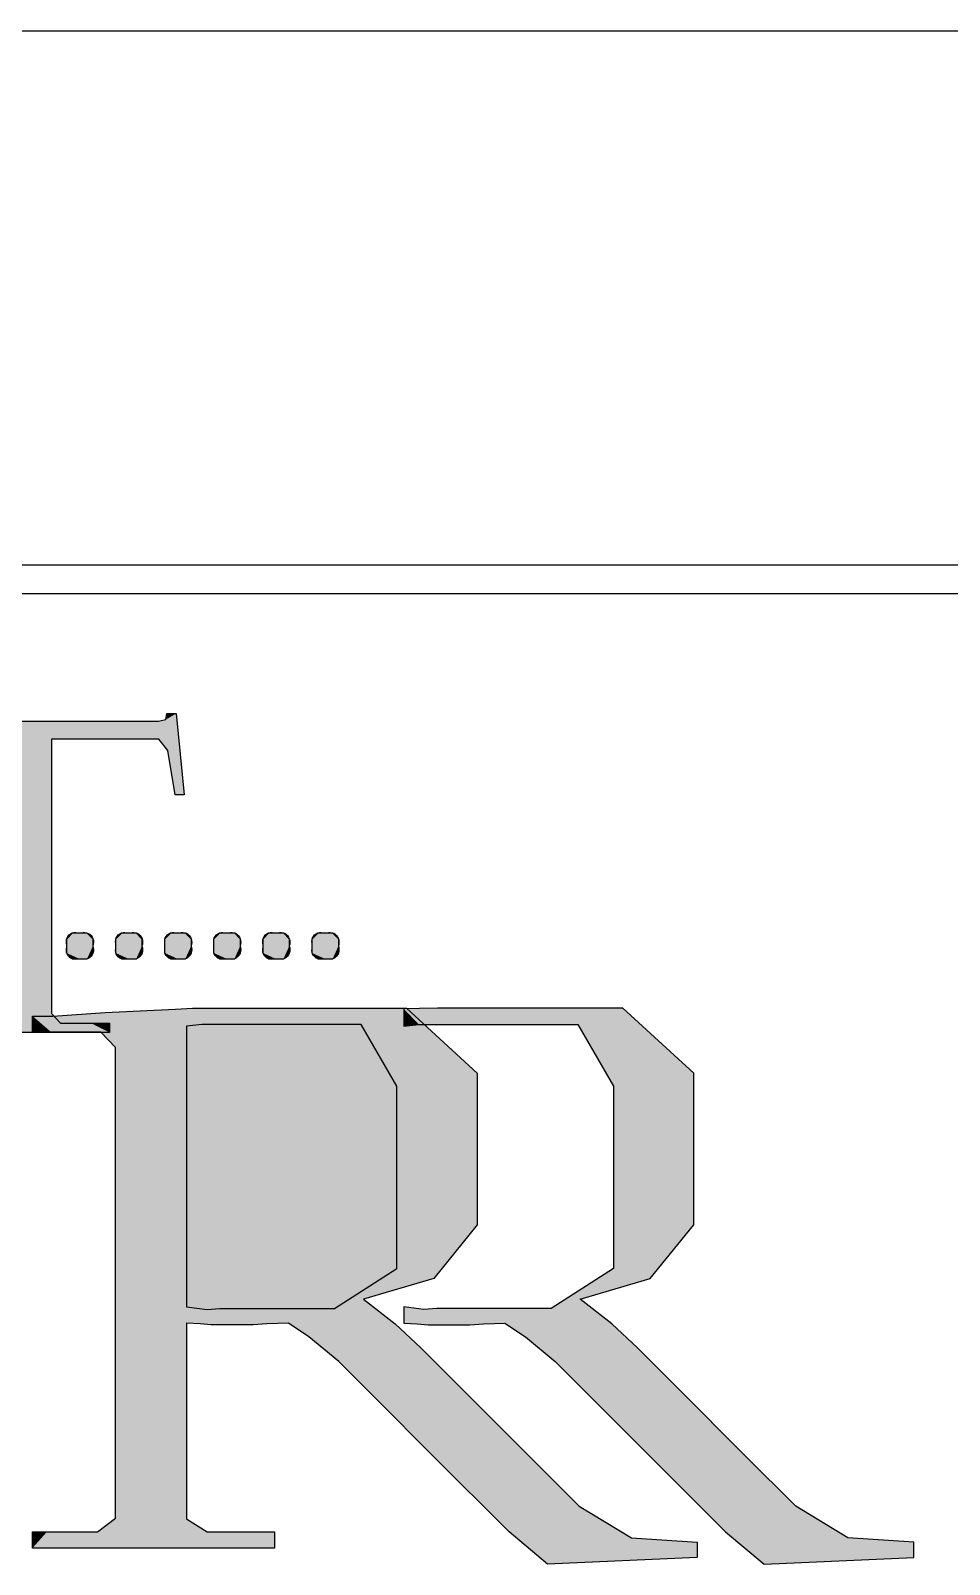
# Model space of a CAD drawing. Extents: x 3196 to 9141, y -1880 to 2325.
# Drawn here: x 8853.48 to 8877.71, y -1395.35 to -1354.88 of the extents above; entities that cross this region are included whole.
import ezdxf

# ---------------------------------------------------------------- set-up
doc = ezdxf.new("R2010")
doc.units = 0
doc.header["$MEASUREMENT"] = 0
doc.layers.add('10', color=10, linetype='CONTINUOUS')

msp = doc.modelspace()

# ---------------------------------------------------------------- linework, layer by layer
at = {"layer": '10', "linetype": 'Continuous'}
for p, q in [((8752.149168, -1354.884685), (8969.593868, -1354.884685)), ((8752.149168, -1354.884685), (8969.593868, -1354.884685)), ((8757.591718, -1368.973185), (8963.966318, -1368.973185)), ((8757.591718, -1368.973185), (8963.966318, -1368.973185)), ((8963.966318, -1369.738335), (8757.591718, -1369.738335)), ((8963.966318, -1369.738335), (8757.591718, -1369.738335))]:
    msp.add_line(p, q, dxfattribs=at)
for points in [[(8850.305418, -1373.099335), (8856.661818, -1373.099335), (8856.845318, -1373.099335), (8857.044768, -1373.060735), (8857.072218, -1372.900585), (8857.322418, -1372.900585), (8857.532618, -1375.041135), (8857.295368, -1375.041135), (8857.097018, -1373.879285), (8856.861268, -1373.575335), (8856.333368, -1373.575335), (8854.031518, -1373.575335), (8854.031518, -1380.101485), (8854.031518, -1380.816235), (8854.269168, -1381.066835), (8855.075868, -1381.066835), (8855.564468, -1381.066835), (8855.564468, -1381.316735), (8851.403118, -1381.316735)], [(8855.124818, -1379.030835), (8855.135118, -1379.077135), (8855.139418, -1379.124735), (8855.136668, -1379.172435), (8855.125368, -1379.219085), (8855.103618, -1379.263285), (8855.075118, -1379.303385), (8855.039668, -1379.337635), (8854.999568, -1379.363835), (8854.956118, -1379.379285), (8854.910518, -1379.383785), (8854.863368, -1379.381685), (8854.815318, -1379.377785), (8854.766968, -1379.376585), (8854.718768, -1379.379835), (8854.671218, -1379.383685), (8854.624618, -1379.383435), (8854.579518, -1379.374235), (8854.536718, -1379.353035), (8854.498068, -1379.322135), (8854.465568, -1379.284335), (8854.441668, -1379.241885), (8854.429318, -1379.196885), (8854.426718, -1379.150485), (8854.429718, -1379.103235), (8854.433418, -1379.055385), (8854.433268, -1379.007385), (8854.429768, -1378.959535), (8854.426668, -1378.912235), (8854.428918, -1378.865835), (8854.441418, -1378.820835), (8854.465068, -1378.778435), (8854.497518, -1378.740585), (8854.536218, -1378.709685), (8854.579018, -1378.688385), (8854.624018, -1378.679985), (8854.670718, -1378.678735), (8854.718268, -1378.682585), (8854.766418, -1378.685885), (8854.814768, -1378.684035), (8854.862768, -1378.680785), (8854.909968, -1378.678685), (8854.955618, -1378.683035), (8854.999118, -1378.698935), (8855.039368, -1378.724385), (8855.074968, -1378.758485), (8855.104268, -1378.798535), (8855.125368, -1378.842635), (8855.135768, -1378.889185), (8855.139468, -1378.936935), (8855.135118, -1378.984585), (8855.124818, -1379.030835)], [(8854.778168, -1379.376385), (8854.586118, -1379.376385), (8854.434168, -1379.220685), (8854.434168, -1379.030835), (8854.434168, -1378.841035), (8854.586118, -1378.686085), (8854.778168, -1378.686085), (8854.967968, -1378.686085), (8855.124818, -1378.841035), (8855.124818, -1379.030835), (8855.124818, -1379.220685), (8854.967968, -1379.376385), (8854.778168, -1379.376385)], [(8856.418968, -1379.030835), (8856.429268, -1379.077085), (8856.433518, -1379.124585), (8856.430768, -1379.172235), (8856.419618, -1379.218885), (8856.398118, -1379.263285), (8856.369918, -1379.303585), (8856.334768, -1379.338035), (8856.294968, -1379.364335), (8856.251768, -1379.379685), (8856.206168, -1379.384035), (8856.159018, -1379.381885), (8856.110968, -1379.377835), (8856.062618, -1379.376535), (8856.014518, -1379.379735), (8855.967018, -1379.383485), (8855.920518, -1379.383085), (8855.875418, -1379.373685), (8855.832618, -1379.352435), (8855.793818, -1379.321585), (8855.761218, -1379.283935), (8855.737318, -1379.241635), (8855.724918, -1379.196785), (8855.722318, -1379.150435), (8855.725368, -1379.103185), (8855.729118, -1379.055385), (8855.728968, -1379.007385), (8855.725418, -1378.959535), (8855.722318, -1378.912285), (8855.724518, -1378.865935), (8855.737068, -1378.821085), (8855.760718, -1378.778835), (8855.793318, -1378.741135), (8855.832068, -1378.710285), (8855.874918, -1378.688885), (8855.919918, -1378.680185), (8855.966518, -1378.678935), (8856.014018, -1378.682685), (8856.062068, -1378.685885), (8856.110418, -1378.683935), (8856.158468, -1378.680635), (8856.205618, -1378.678385), (8856.251218, -1378.682635), (8856.294568, -1378.698335), (8856.334468, -1378.723935), (8856.369718, -1378.758285), (8856.398768, -1378.798535), (8856.419618, -1378.842835), (8856.429918, -1378.889385), (8856.433568, -1378.937085), (8856.429268, -1378.984635), (8856.418968, -1379.030835)], [(8856.073468, -1379.376385), (8855.883668, -1379.376385), (8855.729818, -1379.220685), (8855.729818, -1379.030835), (8855.729818, -1378.841035), (8855.883668, -1378.686085), (8856.073468, -1378.686085), (8856.265118, -1378.686085), (8856.418968, -1378.841035), (8856.418968, -1379.030835), (8856.418968, -1379.220685), (8856.265118, -1379.376385), (8856.073468, -1379.376385)], [(8857.715768, -1379.030835), (8857.726068, -1379.077135), (8857.730368, -1379.124785), (8857.727568, -1379.172485), (8857.716318, -1379.219135), (8857.694618, -1379.263485), (8857.666168, -1379.303685), (8857.630768, -1379.337985), (8857.590668, -1379.364185), (8857.547268, -1379.379485), (8857.501618, -1379.383885), (8857.454368, -1379.381735), (8857.406318, -1379.377735), (8857.357918, -1379.376585), (8857.309768, -1379.379835), (8857.262168, -1379.383635), (8857.215568, -1379.383285), (8857.170418, -1379.373985), (8857.127518, -1379.352735), (8857.088668, -1379.321935), (8857.056018, -1379.284235), (8857.031968, -1379.241935), (8857.019518, -1379.197035), (8857.016918, -1379.150635), (8857.019918, -1379.103285), (8857.023668, -1379.055435), (8857.023518, -1379.007335), (8857.019968, -1378.959435), (8857.016868, -1378.912085), (8857.019118, -1378.865735), (8857.031718, -1378.820785), (8857.055518, -1378.778485), (8857.088118, -1378.740785), (8857.127018, -1378.709935), (8857.169918, -1378.688635), (8857.214968, -1378.680085), (8857.261718, -1378.678785), (8857.309268, -1378.682585), (8857.357368, -1378.685885), (8857.405768, -1378.684085), (8857.453818, -1378.680785), (8857.501068, -1378.678585), (8857.546768, -1378.682835), (8857.590268, -1378.698535), (8857.630418, -1378.724035), (8857.665968, -1378.758235), (8857.695268, -1378.798335), (8857.716318, -1378.842535), (8857.726718, -1378.889135), (8857.730418, -1378.936935), (8857.726118, -1378.984535), (8857.715768, -1379.030835)], [(8857.369868, -1379.376385), (8857.177868, -1379.376385), (8857.024368, -1379.220685), (8857.024368, -1379.030835), (8857.024368, -1378.841035), (8857.177868, -1378.686085), (8857.369868, -1378.686085), (8857.560068, -1378.686085), (8857.715768, -1378.841035), (8857.715768, -1379.030835), (8857.715768, -1379.220685), (8857.560068, -1379.376385), (8857.369868, -1379.376385)], [(8859.008468, -1379.030835), (8859.018718, -1379.077135), (8859.022968, -1379.124735), (8859.020218, -1379.172435), (8859.008968, -1379.219185), (8858.987518, -1379.263735), (8858.959318, -1379.304185), (8858.924168, -1379.338735), (8858.884318, -1379.364985), (8858.841068, -1379.380035), (8858.795368, -1379.384235), (8858.748118, -1379.381885), (8858.699918, -1379.377835), (8858.651468, -1379.376585), (8858.603268, -1379.379785), (8858.555718, -1379.383535), (8858.509168, -1379.383135), (8858.463968, -1379.373735), (8858.420968, -1379.352535), (8858.382018, -1379.321785), (8858.349218, -1379.284185), (8858.325118, -1379.241935), (8858.312618, -1379.197085), (8858.309968, -1379.150685), (8858.312968, -1379.103335), (8858.316718, -1379.055435), (8858.316568, -1379.007335), (8858.313018, -1378.959385), (8858.309918, -1378.912035), (8858.312218, -1378.865635), (8858.324868, -1378.820735), (8858.348718, -1378.778535), (8858.381468, -1378.740935), (8858.420418, -1378.710135), (8858.463468, -1378.688835), (8858.508568, -1378.680185), (8858.555218, -1378.678935), (8858.602768, -1378.682635), (8858.650918, -1378.685885), (8858.699368, -1378.683985), (8858.747518, -1378.680585), (8858.794818, -1378.678235), (8858.840568, -1378.682235), (8858.883918, -1378.697635), (8858.923868, -1378.723285), (8858.959118, -1378.757685), (8858.988118, -1378.798085), (8859.009018, -1378.842485), (8859.019368, -1378.889135), (8859.023018, -1378.936985), (8859.018768, -1378.984585), (8859.008468, -1379.030835)], [(8858.663318, -1379.376385), (8858.472018, -1379.376385), (8858.317468, -1379.220685), (8858.317468, -1379.030835), (8858.317468, -1378.841035), (8858.472018, -1378.686085), (8858.663318, -1378.686085), (8858.856118, -1378.686085), (8859.008468, -1378.841035), (8859.008468, -1379.030835), (8859.008468, -1379.220685), (8858.856118, -1379.376385), (8858.663318, -1379.376385)], [(8860.304168, -1379.030835), (8860.314418, -1379.077135), (8860.318718, -1379.124685), (8860.315968, -1379.172385), (8860.304718, -1379.219035), (8860.283118, -1379.263385), (8860.254768, -1379.303685), (8860.219418, -1379.338035), (8860.179468, -1379.364235), (8860.136118, -1379.379585), (8860.090468, -1379.383935), (8860.043268, -1379.381735), (8859.995218, -1379.377735), (8859.946818, -1379.376585), (8859.898718, -1379.379835), (8859.851168, -1379.383585), (8859.804618, -1379.383185), (8859.759468, -1379.373835), (8859.716568, -1379.352585), (8859.677718, -1379.321785), (8859.645068, -1379.284085), (8859.621068, -1379.241835), (8859.608618, -1379.196935), (8859.606018, -1379.150585), (8859.609018, -1379.103285), (8859.612768, -1379.055435), (8859.612618, -1379.007335), (8859.609068, -1378.959485), (8859.605968, -1378.912135), (8859.608218, -1378.865785), (8859.620818, -1378.820885), (8859.644568, -1378.778635), (8859.677218, -1378.740935), (8859.716068, -1378.710135), (8859.758968, -1378.688785), (8859.804018, -1378.680135), (8859.850668, -1378.678835), (8859.898168, -1378.682585), (8859.946318, -1378.685885), (8859.994668, -1378.684085), (8860.042718, -1378.680785), (8860.089918, -1378.678535), (8860.135618, -1378.682735), (8860.179068, -1378.698435), (8860.219118, -1378.723985), (8860.254568, -1378.758235), (8860.283718, -1378.798435), (8860.304718, -1378.842635), (8860.315118, -1378.889235), (8860.318768, -1378.936985), (8860.314468, -1378.984585), (8860.304168, -1379.030835)], [(8859.959018, -1379.376385), (8859.767318, -1379.376385), (8859.613468, -1379.220685), (8859.613468, -1379.030835), (8859.613468, -1378.841035), (8859.767318, -1378.686085), (8859.959018, -1378.686085), (8860.149168, -1378.686085), (8860.304168, -1378.841035), (8860.304168, -1379.030835), (8860.304168, -1379.220685), (8860.149168, -1379.376385), (8859.959018, -1379.376385)], [(8861.600168, -1379.030835), (8861.610468, -1379.077135), (8861.614718, -1379.124735), (8861.611968, -1379.172435), (8861.600718, -1379.219135), (8861.579118, -1379.263585), (8861.550868, -1379.303885), (8861.515618, -1379.338335), (8861.475668, -1379.364535), (8861.432368, -1379.379785), (8861.386718, -1379.384135), (8861.339468, -1379.381935), (8861.291368, -1379.377885), (8861.242968, -1379.376535), (8861.194768, -1379.379685), (8861.147218, -1379.383435), (8861.100618, -1379.383135), (8861.055418, -1379.373785), (8861.012468, -1379.352635), (8860.973568, -1379.321835), (8860.940868, -1379.284185), (8860.916768, -1379.241885), (8860.904318, -1379.197035), (8860.901668, -1379.150635), (8860.904668, -1379.103335), (8860.908468, -1379.055435), (8860.908318, -1379.007335), (8860.904718, -1378.959435), (8860.901668, -1378.912085), (8860.903918, -1378.865685), (8860.916518, -1378.820785), (8860.940368, -1378.778535), (8860.973068, -1378.740885), (8861.011968, -1378.710085), (8861.054918, -1378.688785), (8861.100018, -1378.680185), (8861.146718, -1378.678985), (8861.194268, -1378.682735), (8861.242418, -1378.685935), (8861.290818, -1378.683835), (8861.338918, -1378.680585), (8861.386168, -1378.678335), (8861.431868, -1378.682485), (8861.475268, -1378.698085), (8861.515268, -1378.723685), (8861.550668, -1378.757985), (8861.579768, -1378.798235), (8861.600718, -1378.842535), (8861.611118, -1378.889135), (8861.614768, -1378.936935), (8861.610468, -1378.984585), (8861.600168, -1379.030835)], [(8861.253168, -1379.376385), (8861.063368, -1379.376385), (8860.909168, -1379.220685), (8860.909168, -1379.030835), (8860.909168, -1378.841035), (8861.063368, -1378.686085), (8861.253168, -1378.686085), (8861.446318, -1378.686085), (8861.600168, -1378.841035), (8861.600168, -1379.030835), (8861.600168, -1379.220685), (8861.446318, -1379.376385), (8861.253168, -1379.376385)], [(8853.530318, -1381.307085), (8853.530318, -1380.879985), (8854.070468, -1380.879985), (8855.449168, -1380.788085), (8856.371518, -1380.742835), (8857.298718, -1380.698335), (8857.748768, -1380.676135), (8859.217168, -1380.676135), (8863.394118, -1380.676135), (8865.263268, -1382.390335), (8865.263268, -1384.693235), (8865.263268, -1386.385985), (8864.114768, -1387.808035), (8862.263418, -1388.350035), (8863.098268, -1389.003235), (8863.775218, -1389.635685), (8864.838418, -1390.695985), (8866.620868, -1392.479885), (8867.949518, -1393.811485), (8869.327118, -1394.646385), (8871.063568, -1394.758335), (8871.063568, -1395.165385), (8867.115418, -1395.345535), (8866.101868, -1394.487685), (8864.091068, -1392.479885), (8862.600018, -1390.989585), (8861.608318, -1389.996785), (8860.818718, -1389.343585), (8860.280068, -1388.981035), (8859.712118, -1389.003235), (8859.353268, -1389.026985), (8858.742668, -1389.026985), (8858.245918, -1389.026985), (8857.951568, -1389.003235), (8857.591568, -1388.981035), (8857.591568, -1392.796485), (8857.591568, -1394.149585), (8858.135418, -1394.487685), (8859.397368, -1394.487685), (8859.916018, -1394.487685), (8859.916018, -1394.916985), (8853.530318, -1394.916985), (8853.530318, -1394.487685), (8853.912168, -1394.487685), (8855.245268, -1394.487685), (8855.719068, -1394.127385), (8855.719068, -1392.614085), (8855.719068, -1383.113235), (8855.719068, -1381.714885), (8855.333868, -1381.307085), (8854.025968, -1381.307085), (8853.530318, -1381.307085)], [(8870.977568, -1384.693235), (8870.977568, -1382.390335), (8869.106168, -1380.676135), (8864.928868, -1380.676135), (8864.209718, -1380.676135), (8863.735168, -1380.681285), (8863.326618, -1380.690935), (8863.326618, -1381.147685), (8863.722568, -1381.106135), (8864.010968, -1381.104685), (8864.430618, -1381.104685), (8867.910968, -1381.104685), (8868.855568, -1382.730635), (8868.855568, -1384.828185), (8868.855568, -1387.537435), (8867.210318, -1388.596935), (8864.703518, -1388.596935), (8864.192618, -1388.596935), (8863.856018, -1388.619185), (8863.326618, -1388.553935), (8863.326618, -1388.982485), (8863.678818, -1389.004735), (8863.969468, -1389.026985), (8864.455118, -1389.026985), (8865.065318, -1389.026985), (8865.424168, -1389.003235), (8865.989168, -1388.981035), (8866.531868, -1389.343585), (8867.320768, -1389.996785), (8868.314318, -1390.989585), (8869.803868, -1392.479885), (8871.812468, -1394.487685), (8872.828218, -1395.345535), (8876.777168, -1395.165385), (8876.777168, -1394.758335), (8875.039218, -1394.646385), (8873.663068, -1393.811485), (8872.331468, -1392.479885), (8870.550518, -1390.695985), (8869.488768, -1389.635685), (8868.811068, -1389.003235), (8867.976968, -1388.350035), (8869.825368, -1387.808035), (8870.977568, -1386.385985), (8870.977568, -1384.693235)], [(8858.135418, -1388.619185), (8858.470568, -1388.596935), (8858.990668, -1388.596935), (8861.496018, -1388.596935), (8863.142768, -1387.537435), (8863.142768, -1384.828185), (8863.142768, -1382.730635), (8862.197418, -1381.104685), (8858.719668, -1381.104685), (8858.290018, -1381.104685), (8857.997518, -1381.104685), (8857.591568, -1381.149885), (8857.591568, -1388.552435), (8858.135418, -1388.619185)]]:
    msp.add_lwpolyline(points, dxfattribs=at)
for points in [[(8854.031518, -1373.575335), (8850.305418, -1373.099335), (8850.212018, -1373.099335)], [(8854.031518, -1373.575335), (8850.212018, -1373.099335), (8852.935318, -1373.575335)], [(8856.661818, -1373.099335), (8850.305418, -1373.099335), (8850.305418, -1373.099335)], [(8854.031518, -1373.575335), (8856.661818, -1373.099335), (8850.305418, -1373.099335)], [(8854.031518, -1373.575335), (8856.333368, -1373.575335), (8856.845318, -1373.099335)], [(8854.031518, -1373.575335), (8856.845318, -1373.099335), (8856.661818, -1373.099335)], [(8856.333368, -1373.575335), (8856.861268, -1373.575335), (8857.322418, -1372.900585)], [(8856.333368, -1373.575335), (8857.322418, -1372.900585), (8857.044768, -1373.060735)], [(8856.333368, -1373.575335), (8857.044768, -1373.060735), (8856.845318, -1373.099335)], [(8856.333368, -1373.575335), (8856.845318, -1373.099335), (8856.845318, -1373.099335)], [(8856.845318, -1373.099335), (8856.661818, -1373.099335), (8856.661818, -1373.099335)], [(8857.044768, -1373.060735), (8856.845318, -1373.099335), (8856.845318, -1373.099335)], [(8856.861268, -1373.575335), (8857.097018, -1373.879285), (8857.322418, -1372.900585)], [(8856.861268, -1373.575335), (8857.322418, -1372.900585), (8857.322418, -1372.900585)], [(8857.072218, -1372.900585), (8857.044768, -1373.060735), (8857.044768, -1373.060735)], [(8857.322418, -1372.900585), (8857.072218, -1372.900585), (8857.044768, -1373.060735)], [(8857.322418, -1372.900585), (8857.044768, -1373.060735), (8857.044768, -1373.060735)], [(8857.097018, -1373.879285), (8857.532618, -1375.041135), (8857.322418, -1372.900585)], [(8857.097018, -1373.879285), (8857.322418, -1372.900585), (8857.322418, -1372.900585)], [(8857.532618, -1375.041135), (8857.322418, -1372.900585), (8857.322418, -1372.900585)], [(8852.935318, -1380.101485), (8854.031518, -1380.101485), (8854.031518, -1373.575335)], [(8854.031518, -1373.575335), (8852.935318, -1373.575335), (8852.935318, -1373.575335)], [(8852.935318, -1380.101485), (8854.031518, -1373.575335), (8852.935318, -1373.575335)], [(8854.031518, -1380.101485), (8854.031518, -1373.575335), (8854.031518, -1373.575335)], [(8857.097018, -1373.879285), (8857.295368, -1375.041135), (8857.532618, -1375.041135)], [(8857.295368, -1375.041135), (8857.532618, -1375.041135), (8857.532618, -1375.041135)], [(8854.586118, -1378.686085), (8854.434168, -1378.841035), (8854.434168, -1378.841035)], [(8854.967968, -1379.376385), (8854.586118, -1378.686085), (8854.434168, -1378.841035)], [(8854.434168, -1378.841035), (8854.434168, -1379.030835), (8854.434168, -1379.030835)], [(8854.967968, -1379.376385), (8854.434168, -1378.841035), (8854.434168, -1379.030835)], [(8854.778168, -1378.686085), (8854.586118, -1378.686085), (8854.586118, -1378.686085)], [(8854.967968, -1379.376385), (8854.778168, -1378.686085), (8854.586118, -1378.686085)], [(8854.967968, -1378.686085), (8854.778168, -1378.686085), (8854.778168, -1378.686085)], [(8854.967968, -1379.376385), (8854.967968, -1378.686085), (8854.778168, -1378.686085)], [(8855.124818, -1378.841035), (8854.967968, -1378.686085), (8854.967968, -1378.686085)], [(8854.967968, -1379.376385), (8855.124818, -1378.841035), (8854.967968, -1378.686085)], [(8854.967968, -1379.376385), (8855.124818, -1379.030835), (8855.124818, -1378.841035)], [(8855.124818, -1379.030835), (8855.124818, -1378.841035), (8855.124818, -1378.841035)], [(8855.883668, -1378.686085), (8855.729818, -1378.841035), (8855.729818, -1378.841035)], [(8856.265118, -1379.376385), (8855.883668, -1378.686085), (8855.729818, -1378.841035)], [(8855.729818, -1378.841035), (8855.729818, -1379.030835), (8855.729818, -1379.030835)], [(8856.265118, -1379.376385), (8855.729818, -1378.841035), (8855.729818, -1379.030835)], [(8856.073468, -1378.686085), (8855.883668, -1378.686085), (8855.883668, -1378.686085)], [(8856.265118, -1379.376385), (8856.073468, -1378.686085), (8855.883668, -1378.686085)], [(8856.265118, -1378.686085), (8856.073468, -1378.686085), (8856.073468, -1378.686085)], [(8856.265118, -1379.376385), (8856.265118, -1378.686085), (8856.073468, -1378.686085)], [(8856.418968, -1378.841035), (8856.265118, -1378.686085), (8856.265118, -1378.686085)], [(8856.265118, -1379.376385), (8856.418968, -1378.841035), (8856.265118, -1378.686085)], [(8856.265118, -1379.376385), (8856.418968, -1379.030835), (8856.418968, -1378.841035)], [(8856.418968, -1379.030835), (8856.418968, -1378.841035), (8856.418968, -1378.841035)], [(8857.177868, -1378.686085), (8857.024368, -1378.841035), (8857.024368, -1378.841035)], [(8857.560068, -1379.376385), (8857.177868, -1378.686085), (8857.024368, -1378.841035)], [(8857.024368, -1378.841035), (8857.024368, -1379.030835), (8857.024368, -1379.030835)], [(8857.560068, -1379.376385), (8857.024368, -1378.841035), (8857.024368, -1379.030835)], [(8857.369868, -1378.686085), (8857.177868, -1378.686085), (8857.177868, -1378.686085)], [(8857.560068, -1379.376385), (8857.369868, -1378.686085), (8857.177868, -1378.686085)], [(8857.560068, -1378.686085), (8857.369868, -1378.686085), (8857.369868, -1378.686085)], [(8857.560068, -1379.376385), (8857.560068, -1378.686085), (8857.369868, -1378.686085)], [(8857.715768, -1378.841035), (8857.560068, -1378.686085), (8857.560068, -1378.686085)], [(8857.560068, -1379.376385), (8857.715768, -1378.841035), (8857.560068, -1378.686085)], [(8857.560068, -1379.376385), (8857.715768, -1379.030835), (8857.715768, -1378.841035)], [(8857.715768, -1379.030835), (8857.715768, -1378.841035), (8857.715768, -1378.841035)], [(8858.472018, -1378.686085), (8858.317468, -1378.841035), (8858.317468, -1378.841035)], [(8858.856118, -1379.376385), (8858.472018, -1378.686085), (8858.317468, -1378.841035)], [(8858.317468, -1378.841035), (8858.317468, -1379.030835), (8858.317468, -1379.030835)], [(8858.856118, -1379.376385), (8858.317468, -1378.841035), (8858.317468, -1379.030835)], [(8858.663318, -1378.686085), (8858.472018, -1378.686085), (8858.472018, -1378.686085)], [(8858.856118, -1379.376385), (8858.663318, -1378.686085), (8858.472018, -1378.686085)], [(8858.856118, -1378.686085), (8858.663318, -1378.686085), (8858.663318, -1378.686085)], [(8858.856118, -1379.376385), (8858.856118, -1378.686085), (8858.663318, -1378.686085)], [(8859.008468, -1378.841035), (8858.856118, -1378.686085), (8858.856118, -1378.686085)], [(8858.856118, -1379.376385), (8859.008468, -1378.841035), (8858.856118, -1378.686085)], [(8858.856118, -1379.376385), (8859.008468, -1379.030835), (8859.008468, -1378.841035)], [(8859.008468, -1379.030835), (8859.008468, -1378.841035), (8859.008468, -1378.841035)], [(8859.767318, -1378.686085), (8859.613468, -1378.841035), (8859.613468, -1378.841035)], [(8860.149168, -1379.376385), (8859.767318, -1378.686085), (8859.613468, -1378.841035)], [(8859.613468, -1378.841035), (8859.613468, -1379.030835), (8859.613468, -1379.030835)], [(8860.149168, -1379.376385), (8859.613468, -1378.841035), (8859.613468, -1379.030835)], [(8859.959018, -1378.686085), (8859.767318, -1378.686085), (8859.767318, -1378.686085)], [(8860.149168, -1379.376385), (8859.959018, -1378.686085), (8859.767318, -1378.686085)], [(8860.149168, -1378.686085), (8859.959018, -1378.686085), (8859.959018, -1378.686085)], [(8860.149168, -1379.376385), (8860.149168, -1378.686085), (8859.959018, -1378.686085)], [(8860.304168, -1378.841035), (8860.149168, -1378.686085), (8860.149168, -1378.686085)], [(8860.149168, -1379.376385), (8860.304168, -1378.841035), (8860.149168, -1378.686085)], [(8860.149168, -1379.376385), (8860.304168, -1379.030835), (8860.304168, -1378.841035)], [(8860.304168, -1379.030835), (8860.304168, -1378.841035), (8860.304168, -1378.841035)], [(8861.063368, -1378.686085), (8860.909168, -1378.841035), (8860.909168, -1378.841035)], [(8861.446318, -1379.376385), (8861.063368, -1378.686085), (8860.909168, -1378.841035)], [(8860.909168, -1378.841035), (8860.909168, -1379.030835), (8860.909168, -1379.030835)], [(8861.446318, -1379.376385), (8860.909168, -1378.841035), (8860.909168, -1379.030835)], [(8861.253168, -1378.686085), (8861.063368, -1378.686085), (8861.063368, -1378.686085)], [(8861.446318, -1379.376385), (8861.253168, -1378.686085), (8861.063368, -1378.686085)], [(8861.446318, -1378.686085), (8861.253168, -1378.686085), (8861.253168, -1378.686085)], [(8861.446318, -1379.376385), (8861.446318, -1378.686085), (8861.253168, -1378.686085)], [(8861.600168, -1378.841035), (8861.446318, -1378.686085), (8861.446318, -1378.686085)], [(8861.446318, -1379.376385), (8861.600168, -1378.841035), (8861.446318, -1378.686085)], [(8861.446318, -1379.376385), (8861.600168, -1379.030835), (8861.600168, -1378.841035)], [(8861.600168, -1379.030835), (8861.600168, -1378.841035), (8861.600168, -1378.841035)], [(8854.434168, -1379.030835), (8854.434168, -1379.220685), (8854.434168, -1379.220685)], [(8854.967968, -1379.376385), (8854.434168, -1379.030835), (8854.434168, -1379.220685)], [(8854.434168, -1379.220685), (8854.586118, -1379.376385), (8854.778168, -1379.376385)], [(8854.434168, -1379.220685), (8854.778168, -1379.376385), (8854.778168, -1379.376385)], [(8854.967968, -1379.376385), (8854.434168, -1379.220685), (8854.778168, -1379.376385)], [(8854.967968, -1379.376385), (8855.124818, -1379.220685), (8855.124818, -1379.030835)], [(8855.124818, -1379.220685), (8855.124818, -1379.030835), (8855.124818, -1379.030835)], [(8855.729818, -1379.030835), (8855.729818, -1379.220685), (8855.729818, -1379.220685)], [(8856.265118, -1379.376385), (8855.729818, -1379.030835), (8855.729818, -1379.220685)], [(8855.729818, -1379.220685), (8855.883668, -1379.376385), (8856.073468, -1379.376385)], [(8855.729818, -1379.220685), (8856.073468, -1379.376385), (8856.073468, -1379.376385)], [(8856.265118, -1379.376385), (8855.729818, -1379.220685), (8856.073468, -1379.376385)], [(8856.265118, -1379.376385), (8856.418968, -1379.220685), (8856.418968, -1379.030835)], [(8856.418968, -1379.220685), (8856.418968, -1379.030835), (8856.418968, -1379.030835)], [(8857.024368, -1379.030835), (8857.024368, -1379.220685), (8857.024368, -1379.220685)], [(8857.560068, -1379.376385), (8857.024368, -1379.030835), (8857.024368, -1379.220685)], [(8857.024368, -1379.220685), (8857.177868, -1379.376385), (8857.369868, -1379.376385)], [(8857.024368, -1379.220685), (8857.369868, -1379.376385), (8857.369868, -1379.376385)], [(8857.560068, -1379.376385), (8857.024368, -1379.220685), (8857.369868, -1379.376385)], [(8857.560068, -1379.376385), (8857.715768, -1379.220685), (8857.715768, -1379.030835)], [(8857.715768, -1379.220685), (8857.715768, -1379.030835), (8857.715768, -1379.030835)], [(8858.317468, -1379.030835), (8858.317468, -1379.220685), (8858.317468, -1379.220685)], [(8858.856118, -1379.376385), (8858.317468, -1379.030835), (8858.317468, -1379.220685)], [(8858.317468, -1379.220685), (8858.472018, -1379.376385), (8858.663318, -1379.376385)], [(8858.317468, -1379.220685), (8858.663318, -1379.376385), (8858.663318, -1379.376385)], [(8858.856118, -1379.376385), (8858.317468, -1379.220685), (8858.663318, -1379.376385)], [(8858.856118, -1379.376385), (8859.008468, -1379.220685), (8859.008468, -1379.030835)], [(8859.008468, -1379.220685), (8859.008468, -1379.030835), (8859.008468, -1379.030835)], [(8859.613468, -1379.030835), (8859.613468, -1379.220685), (8859.613468, -1379.220685)], [(8860.149168, -1379.376385), (8859.613468, -1379.030835), (8859.613468, -1379.220685)], [(8859.613468, -1379.220685), (8859.767318, -1379.376385), (8859.959018, -1379.376385)], [(8859.613468, -1379.220685), (8859.959018, -1379.376385), (8859.959018, -1379.376385)], [(8860.149168, -1379.376385), (8859.613468, -1379.220685), (8859.959018, -1379.376385)], [(8860.149168, -1379.376385), (8860.304168, -1379.220685), (8860.304168, -1379.030835)], [(8860.304168, -1379.220685), (8860.304168, -1379.030835), (8860.304168, -1379.030835)], [(8860.909168, -1379.030835), (8860.909168, -1379.220685), (8860.909168, -1379.220685)], [(8861.446318, -1379.376385), (8860.909168, -1379.030835), (8860.909168, -1379.220685)], [(8860.909168, -1379.220685), (8861.063368, -1379.376385), (8861.253168, -1379.376385)], [(8860.909168, -1379.220685), (8861.253168, -1379.376385), (8861.253168, -1379.376385)], [(8861.446318, -1379.376385), (8860.909168, -1379.220685), (8861.253168, -1379.376385)], [(8861.446318, -1379.376385), (8861.600168, -1379.220685), (8861.600168, -1379.030835)], [(8861.600168, -1379.220685), (8861.600168, -1379.030835), (8861.600168, -1379.030835)], [(8854.586118, -1379.376385), (8854.778168, -1379.376385), (8854.778168, -1379.376385)], [(8855.883668, -1379.376385), (8856.073468, -1379.376385), (8856.073468, -1379.376385)], [(8857.177868, -1379.376385), (8857.369868, -1379.376385), (8857.369868, -1379.376385)], [(8858.472018, -1379.376385), (8858.663318, -1379.376385), (8858.663318, -1379.376385)], [(8859.767318, -1379.376385), (8859.959018, -1379.376385), (8859.959018, -1379.376385)], [(8861.063368, -1379.376385), (8861.253168, -1379.376385), (8861.253168, -1379.376385)], [(8852.935318, -1380.101485), (8852.935318, -1380.816235), (8854.269168, -1381.066835)], [(8852.935318, -1380.101485), (8854.269168, -1381.066835), (8854.031518, -1380.816235)], [(8852.935318, -1380.101485), (8854.031518, -1380.816235), (8854.031518, -1380.101485)], [(8854.031518, -1380.816235), (8854.031518, -1380.101485), (8854.031518, -1380.101485)], [(8852.935318, -1380.816235), (8852.698068, -1381.066835), (8855.564468, -1381.316735)], [(8852.935318, -1380.816235), (8855.564468, -1381.316735), (8854.269168, -1381.066835)], [(8852.935318, -1380.816235), (8854.269168, -1381.066835), (8854.269168, -1381.066835)], [(8854.070468, -1380.879985), (8853.530318, -1380.879985), (8853.530318, -1380.879985)], [(8854.025968, -1381.307085), (8854.070468, -1380.879985), (8853.530318, -1380.879985)], [(8853.530318, -1380.879985), (8853.530318, -1381.307085), (8853.530318, -1381.307085)], [(8854.025968, -1381.307085), (8853.530318, -1380.879985), (8853.530318, -1381.307085)], [(8854.025968, -1381.307085), (8855.333868, -1381.307085), (8863.394118, -1380.676135)], [(8854.025968, -1381.307085), (8863.394118, -1380.676135), (8859.217168, -1380.676135)], [(8854.025968, -1381.307085), (8859.217168, -1380.676135), (8857.748768, -1380.676135)], [(8854.025968, -1381.307085), (8857.748768, -1380.676135), (8857.298718, -1380.698335)], [(8854.025968, -1381.307085), (8857.298718, -1380.698335), (8856.371518, -1380.742835)], [(8854.025968, -1381.307085), (8856.371518, -1380.742835), (8855.449168, -1380.788085)], [(8854.025968, -1381.307085), (8855.449168, -1380.788085), (8854.070468, -1380.879985)], [(8854.269168, -1381.066835), (8854.031518, -1380.816235), (8854.031518, -1380.816235)], [(8855.449168, -1380.788085), (8854.070468, -1380.879985), (8854.070468, -1380.879985)], [(8855.333868, -1381.307085), (8865.263268, -1382.390335), (8863.394118, -1380.676135)], [(8855.333868, -1381.307085), (8863.394118, -1380.676135), (8863.394118, -1380.676135)], [(8856.371518, -1380.742835), (8855.449168, -1380.788085), (8855.449168, -1380.788085)], [(8857.298718, -1380.698335), (8856.371518, -1380.742835), (8856.371518, -1380.742835)], [(8857.748768, -1380.676135), (8857.298718, -1380.698335), (8857.298718, -1380.698335)], [(8859.217168, -1380.676135), (8857.748768, -1380.676135), (8857.748768, -1380.676135)], [(8863.394118, -1380.676135), (8859.217168, -1380.676135), (8859.217168, -1380.676135)], [(8869.106168, -1380.676135), (8863.735168, -1380.681285), (8863.326618, -1380.690935)], [(8869.106168, -1380.676135), (8863.326618, -1380.690935), (8863.722568, -1381.106135)], [(8863.735168, -1380.681285), (8863.326618, -1380.690935), (8863.326618, -1380.690935)], [(8863.326618, -1380.690935), (8863.326618, -1381.147685), (8863.722568, -1381.106135)], [(8863.326618, -1380.690935), (8863.722568, -1381.106135), (8863.722568, -1381.106135)], [(8865.263268, -1382.390335), (8863.394118, -1380.676135), (8863.394118, -1380.676135)], [(8869.106168, -1380.676135), (8863.722568, -1381.106135), (8864.010968, -1381.104685)], [(8864.209718, -1380.676135), (8863.735168, -1380.681285), (8863.735168, -1380.681285)], [(8869.106168, -1380.676135), (8864.209718, -1380.676135), (8863.735168, -1380.681285)], [(8869.106168, -1380.676135), (8864.010968, -1381.104685), (8864.430618, -1381.104685)], [(8869.106168, -1380.676135), (8864.430618, -1381.104685), (8867.910968, -1381.104685)], [(8869.106168, -1380.676135), (8867.910968, -1381.104685), (8867.910968, -1381.104685)], [(8870.977568, -1384.693235), (8869.106168, -1380.676135), (8867.910968, -1381.104685)], [(8870.977568, -1382.390335), (8869.106168, -1380.676135), (8869.106168, -1380.676135)], [(8870.977568, -1384.693235), (8870.977568, -1382.390335), (8869.106168, -1380.676135)], [(8852.698068, -1381.066835), (8851.403118, -1381.316735), (8855.564468, -1381.316735)], [(8851.403118, -1381.316735), (8855.564468, -1381.316735), (8855.564468, -1381.316735)], [(8852.698068, -1381.066835), (8855.564468, -1381.316735), (8855.564468, -1381.316735)], [(8855.075868, -1381.066835), (8854.269168, -1381.066835), (8854.269168, -1381.066835)], [(8855.564468, -1381.316735), (8855.075868, -1381.066835), (8854.269168, -1381.066835)], [(8855.564468, -1381.316735), (8854.269168, -1381.066835), (8854.269168, -1381.066835)], [(8855.564468, -1381.066835), (8855.075868, -1381.066835), (8855.075868, -1381.066835)], [(8855.564468, -1381.316735), (8855.564468, -1381.066835), (8855.075868, -1381.066835)], [(8855.333868, -1381.307085), (8855.719068, -1381.714885), (8862.263418, -1388.350035)], [(8855.333868, -1381.307085), (8862.263418, -1388.350035), (8864.114768, -1387.808035)], [(8855.333868, -1381.307085), (8864.114768, -1387.808035), (8865.263268, -1386.385985)], [(8855.333868, -1381.307085), (8865.263268, -1386.385985), (8865.263268, -1384.693235)], [(8855.333868, -1381.307085), (8865.263268, -1384.693235), (8865.263268, -1382.390335)], [(8857.997518, -1381.104685), (8857.591568, -1381.149885), (8857.591568, -1381.149885)], [(8858.135418, -1388.619185), (8857.997518, -1381.104685), (8857.591568, -1381.149885)], [(8857.591568, -1381.149885), (8857.591568, -1388.552435), (8857.591568, -1388.552435)], [(8858.135418, -1388.619185), (8857.591568, -1381.149885), (8857.591568, -1388.552435)], [(8858.290018, -1381.104685), (8857.997518, -1381.104685), (8857.997518, -1381.104685)], [(8858.135418, -1388.619185), (8858.290018, -1381.104685), (8857.997518, -1381.104685)], [(8858.135418, -1388.619185), (8863.142768, -1382.730635), (8862.197418, -1381.104685)], [(8858.135418, -1388.619185), (8862.197418, -1381.104685), (8858.719668, -1381.104685)], [(8858.135418, -1388.619185), (8858.719668, -1381.104685), (8858.290018, -1381.104685)], [(8858.719668, -1381.104685), (8858.290018, -1381.104685), (8858.290018, -1381.104685)], [(8862.197418, -1381.104685), (8858.719668, -1381.104685), (8858.719668, -1381.104685)], [(8863.142768, -1382.730635), (8862.197418, -1381.104685), (8862.197418, -1381.104685)], [(8863.326618, -1381.147685), (8863.722568, -1381.106135), (8863.722568, -1381.106135)], [(8863.722568, -1381.106135), (8864.010968, -1381.104685), (8864.010968, -1381.104685)], [(8864.010968, -1381.104685), (8864.430618, -1381.104685), (8864.430618, -1381.104685)], [(8864.430618, -1381.104685), (8867.910968, -1381.104685), (8867.910968, -1381.104685)], [(8867.910968, -1381.104685), (8868.855568, -1382.730635), (8868.855568, -1382.730635)], [(8870.977568, -1384.693235), (8867.910968, -1381.104685), (8868.855568, -1382.730635)], [(8855.719068, -1381.714885), (8855.719068, -1392.614085), (8857.591568, -1394.149585)], [(8855.719068, -1381.714885), (8857.591568, -1394.149585), (8857.591568, -1392.796485)], [(8855.719068, -1381.714885), (8857.591568, -1392.796485), (8857.591568, -1388.981035)], [(8855.719068, -1381.714885), (8857.591568, -1388.981035), (8857.951568, -1389.003235)], [(8855.719068, -1381.714885), (8857.951568, -1389.003235), (8858.245918, -1389.026985)], [(8855.719068, -1381.714885), (8858.245918, -1389.026985), (8858.742668, -1389.026985)], [(8855.719068, -1381.714885), (8858.742668, -1389.026985), (8859.353268, -1389.026985)], [(8855.719068, -1381.714885), (8859.353268, -1389.026985), (8859.712118, -1389.003235)], [(8855.719068, -1381.714885), (8859.712118, -1389.003235), (8860.280068, -1388.981035)], [(8855.719068, -1381.714885), (8860.280068, -1388.981035), (8860.818718, -1389.343585)], [(8855.719068, -1381.714885), (8860.818718, -1389.343585), (8861.608318, -1389.996785)], [(8855.719068, -1381.714885), (8861.608318, -1389.996785), (8862.600018, -1390.989585)], [(8855.719068, -1381.714885), (8862.600018, -1390.989585), (8864.091068, -1392.479885)], [(8855.719068, -1381.714885), (8864.091068, -1392.479885), (8866.101868, -1394.487685)], [(8855.719068, -1381.714885), (8866.101868, -1394.487685), (8867.115418, -1395.345535)], [(8855.719068, -1381.714885), (8867.115418, -1395.345535), (8862.263418, -1388.350035)], [(8855.719068, -1381.714885), (8862.263418, -1388.350035), (8862.263418, -1388.350035)], [(8865.263268, -1384.693235), (8865.263268, -1382.390335), (8865.263268, -1382.390335)], [(8858.135418, -1388.619185), (8863.142768, -1384.828185), (8863.142768, -1382.730635)], [(8863.142768, -1384.828185), (8863.142768, -1382.730635), (8863.142768, -1382.730635)], [(8868.855568, -1382.730635), (8868.855568, -1384.828185), (8868.855568, -1384.828185)], [(8870.977568, -1384.693235), (8868.855568, -1382.730635), (8868.855568, -1384.828185)], [(8858.135418, -1388.619185), (8863.142768, -1387.537435), (8863.142768, -1384.828185)], [(8863.142768, -1387.537435), (8863.142768, -1384.828185), (8863.142768, -1384.828185)], [(8865.263268, -1386.385985), (8865.263268, -1384.693235), (8865.263268, -1384.693235)], [(8870.977568, -1384.693235), (8868.855568, -1384.828185), (8868.855568, -1387.537435)], [(8870.977568, -1384.693235), (8868.855568, -1387.537435), (8869.825368, -1387.808035)], [(8868.855568, -1384.828185), (8868.855568, -1387.537435), (8868.855568, -1387.537435)], [(8870.977568, -1384.693235), (8869.825368, -1387.808035), (8870.977568, -1386.385985)], [(8864.114768, -1387.808035), (8865.263268, -1386.385985), (8865.263268, -1386.385985)], [(8869.825368, -1387.808035), (8870.977568, -1386.385985), (8870.977568, -1386.385985)], [(8858.135418, -1388.619185), (8858.470568, -1388.596935), (8863.142768, -1387.537435)], [(8858.470568, -1388.596935), (8861.496018, -1388.596935), (8863.142768, -1387.537435)], [(8858.470568, -1388.596935), (8863.142768, -1387.537435), (8863.142768, -1387.537435)], [(8861.496018, -1388.596935), (8863.142768, -1387.537435), (8863.142768, -1387.537435)], [(8868.855568, -1387.537435), (8867.210318, -1388.596935), (8866.531868, -1389.343585)], [(8868.855568, -1387.537435), (8866.531868, -1389.343585), (8867.976968, -1388.350035)], [(8868.855568, -1387.537435), (8867.976968, -1388.350035), (8869.825368, -1387.808035)], [(8868.855568, -1387.537435), (8869.825368, -1387.808035), (8869.825368, -1387.808035)], [(8862.263418, -1388.350035), (8864.114768, -1387.808035), (8864.114768, -1387.808035)], [(8867.976968, -1388.350035), (8869.825368, -1387.808035), (8869.825368, -1387.808035)], [(8863.098268, -1389.003235), (8862.263418, -1388.350035), (8862.263418, -1388.350035)], [(8867.115418, -1395.345535), (8863.098268, -1389.003235), (8862.263418, -1388.350035)], [(8867.115418, -1395.345535), (8862.263418, -1388.350035), (8862.263418, -1388.350035)], [(8863.326618, -1388.553935), (8863.326618, -1388.982485), (8863.326618, -1388.982485)], [(8863.856018, -1388.619185), (8863.326618, -1388.553935), (8863.326618, -1388.982485)], [(8867.210318, -1388.596935), (8863.856018, -1388.619185), (8863.326618, -1388.982485)], [(8867.210318, -1388.596935), (8863.326618, -1388.982485), (8863.678818, -1389.004735)], [(8867.210318, -1388.596935), (8863.678818, -1389.004735), (8863.969468, -1389.026985)], [(8864.192618, -1388.596935), (8863.856018, -1388.619185), (8863.856018, -1388.619185)], [(8867.210318, -1388.596935), (8864.192618, -1388.596935), (8863.856018, -1388.619185)], [(8867.210318, -1388.596935), (8863.969468, -1389.026985), (8864.455118, -1389.026985)], [(8867.210318, -1388.596935), (8864.455118, -1389.026985), (8865.065318, -1389.026985)], [(8867.210318, -1388.596935), (8865.065318, -1389.026985), (8865.424168, -1389.003235)], [(8867.210318, -1388.596935), (8865.424168, -1389.003235), (8865.989168, -1388.981035)], [(8867.210318, -1388.596935), (8865.989168, -1388.981035), (8866.531868, -1389.343585)], [(8866.531868, -1389.343585), (8868.811068, -1389.003235), (8867.976968, -1388.350035)], [(8866.531868, -1389.343585), (8867.976968, -1388.350035), (8867.976968, -1388.350035)], [(8867.210318, -1388.596935), (8866.531868, -1389.343585), (8866.531868, -1389.343585)], [(8868.811068, -1389.003235), (8867.976968, -1388.350035), (8867.976968, -1388.350035)], [(8857.591568, -1392.796485), (8857.591568, -1388.981035), (8857.591568, -1388.981035)], [(8857.591568, -1388.981035), (8857.951568, -1389.003235), (8857.951568, -1389.003235)], [(8857.951568, -1389.003235), (8858.245918, -1389.026985), (8858.245918, -1389.026985)], [(8859.353268, -1389.026985), (8859.712118, -1389.003235), (8859.712118, -1389.003235)], [(8859.712118, -1389.003235), (8860.280068, -1388.981035), (8860.280068, -1388.981035)], [(8860.280068, -1388.981035), (8860.818718, -1389.343585), (8860.818718, -1389.343585)], [(8863.775218, -1389.635685), (8863.098268, -1389.003235), (8863.098268, -1389.003235)], [(8867.115418, -1395.345535), (8863.775218, -1389.635685), (8863.098268, -1389.003235)], [(8863.856018, -1388.619185), (8863.326618, -1388.982485), (8863.326618, -1388.982485)], [(8863.326618, -1388.982485), (8863.678818, -1389.004735), (8863.678818, -1389.004735)], [(8863.678818, -1389.004735), (8863.969468, -1389.026985), (8863.969468, -1389.026985)], [(8865.065318, -1389.026985), (8865.424168, -1389.003235), (8865.424168, -1389.003235)], [(8865.424168, -1389.003235), (8865.989168, -1388.981035), (8865.989168, -1388.981035)], [(8865.989168, -1388.981035), (8866.531868, -1389.343585), (8866.531868, -1389.343585)], [(8866.531868, -1389.343585), (8869.488768, -1389.635685), (8868.811068, -1389.003235)], [(8869.488768, -1389.635685), (8868.811068, -1389.003235), (8868.811068, -1389.003235)], [(8858.245918, -1389.026985), (8858.742668, -1389.026985), (8858.742668, -1389.026985)], [(8858.742668, -1389.026985), (8859.353268, -1389.026985), (8859.353268, -1389.026985)], [(8860.818718, -1389.343585), (8861.608318, -1389.996785), (8861.608318, -1389.996785)], [(8863.969468, -1389.026985), (8864.455118, -1389.026985), (8864.455118, -1389.026985)], [(8864.455118, -1389.026985), (8865.065318, -1389.026985), (8865.065318, -1389.026985)], [(8866.531868, -1389.343585), (8867.320768, -1389.996785), (8873.663068, -1393.811485)], [(8866.531868, -1389.343585), (8873.663068, -1393.811485), (8872.331468, -1392.479885)], [(8866.531868, -1389.343585), (8872.331468, -1392.479885), (8870.550518, -1390.695985)], [(8866.531868, -1389.343585), (8870.550518, -1390.695985), (8869.488768, -1389.635685)], [(8864.838418, -1390.695985), (8863.775218, -1389.635685), (8863.775218, -1389.635685)], [(8867.115418, -1395.345535), (8864.838418, -1390.695985), (8863.775218, -1389.635685)], [(8870.550518, -1390.695985), (8869.488768, -1389.635685), (8869.488768, -1389.635685)], [(8861.608318, -1389.996785), (8862.600018, -1390.989585), (8862.600018, -1390.989585)], [(8867.320768, -1389.996785), (8868.314318, -1390.989585), (8872.828218, -1395.345535)], [(8867.320768, -1389.996785), (8872.828218, -1395.345535), (8875.039218, -1394.646385)], [(8867.320768, -1389.996785), (8875.039218, -1394.646385), (8873.663068, -1393.811485)], [(8867.320768, -1389.996785), (8873.663068, -1393.811485), (8873.663068, -1393.811485)], [(8862.600018, -1390.989585), (8864.091068, -1392.479885), (8864.091068, -1392.479885)], [(8866.620868, -1392.479885), (8864.838418, -1390.695985), (8864.838418, -1390.695985)], [(8867.115418, -1395.345535), (8866.620868, -1392.479885), (8864.838418, -1390.695985)], [(8868.314318, -1390.989585), (8869.803868, -1392.479885), (8871.812468, -1394.487685)], [(8868.314318, -1390.989585), (8871.812468, -1394.487685), (8872.828218, -1395.345535)], [(8868.314318, -1390.989585), (8872.828218, -1395.345535), (8872.828218, -1395.345535)], [(8872.331468, -1392.479885), (8870.550518, -1390.695985), (8870.550518, -1390.695985)], [(8855.719068, -1392.614085), (8855.719068, -1394.127385), (8857.591568, -1394.149585)], [(8855.719068, -1392.614085), (8857.591568, -1394.149585), (8857.591568, -1394.149585)], [(8864.091068, -1392.479885), (8866.101868, -1394.487685), (8866.101868, -1394.487685)], [(8867.949518, -1393.811485), (8866.620868, -1392.479885), (8866.620868, -1392.479885)], [(8867.115418, -1395.345535), (8867.949518, -1393.811485), (8866.620868, -1392.479885)], [(8869.803868, -1392.479885), (8871.812468, -1394.487685), (8871.812468, -1394.487685)], [(8873.663068, -1393.811485), (8872.331468, -1392.479885), (8872.331468, -1392.479885)], [(8857.591568, -1394.149585), (8857.591568, -1392.796485), (8857.591568, -1392.796485)], [(8867.115418, -1395.345535), (8869.327118, -1394.646385), (8867.949518, -1393.811485)], [(8869.327118, -1394.646385), (8867.949518, -1393.811485), (8867.949518, -1393.811485)], [(8875.039218, -1394.646385), (8873.663068, -1393.811485), (8873.663068, -1393.811485)], [(8855.719068, -1394.127385), (8855.245268, -1394.487685), (8859.916018, -1394.916985)], [(8855.719068, -1394.127385), (8859.916018, -1394.916985), (8858.135418, -1394.487685)], [(8855.719068, -1394.127385), (8858.135418, -1394.487685), (8857.591568, -1394.149585)], [(8855.719068, -1394.127385), (8857.591568, -1394.149585), (8857.591568, -1394.149585)], [(8858.135418, -1394.487685), (8857.591568, -1394.149585), (8857.591568, -1394.149585)], [(8853.530318, -1394.487685), (8853.530318, -1394.916985), (8853.530318, -1394.916985)], [(8853.912168, -1394.487685), (8853.530318, -1394.487685), (8853.530318, -1394.916985)], [(8853.912168, -1394.487685), (8853.530318, -1394.916985), (8853.530318, -1394.916985)], [(8855.245268, -1394.487685), (8853.912168, -1394.487685), (8853.530318, -1394.916985)], [(8855.245268, -1394.487685), (8853.530318, -1394.916985), (8859.916018, -1394.916985)], [(8855.245268, -1394.487685), (8859.916018, -1394.916985), (8859.916018, -1394.916985)], [(8859.397368, -1394.487685), (8858.135418, -1394.487685), (8858.135418, -1394.487685)], [(8859.916018, -1394.916985), (8859.397368, -1394.487685), (8858.135418, -1394.487685)], [(8859.916018, -1394.916985), (8858.135418, -1394.487685), (8858.135418, -1394.487685)], [(8859.916018, -1394.487685), (8859.397368, -1394.487685), (8859.397368, -1394.487685)], [(8859.916018, -1394.916985), (8859.916018, -1394.487685), (8859.397368, -1394.487685)], [(8866.101868, -1394.487685), (8867.115418, -1395.345535), (8867.115418, -1395.345535)], [(8867.115418, -1395.345535), (8871.063568, -1394.758335), (8869.327118, -1394.646385)], [(8871.063568, -1394.758335), (8869.327118, -1394.646385), (8869.327118, -1394.646385)], [(8871.812468, -1394.487685), (8872.828218, -1395.345535), (8872.828218, -1395.345535)], [(8872.828218, -1395.345535), (8876.777168, -1394.758335), (8875.039218, -1394.646385)], [(8872.828218, -1395.345535), (8875.039218, -1394.646385), (8875.039218, -1394.646385)], [(8876.777168, -1394.758335), (8875.039218, -1394.646385), (8875.039218, -1394.646385)], [(8853.530318, -1394.916985), (8859.916018, -1394.916985), (8859.916018, -1394.916985)], [(8867.115418, -1395.345535), (8871.063568, -1395.165385), (8871.063568, -1394.758335)], [(8871.063568, -1395.165385), (8871.063568, -1394.758335), (8871.063568, -1394.758335)], [(8872.828218, -1395.345535), (8876.777168, -1395.165385), (8876.777168, -1394.758335)], [(8876.777168, -1395.165385), (8876.777168, -1394.758335), (8876.777168, -1394.758335)]]:
    msp.add_solid(points, dxfattribs=at)

doc.saveas('drawing.dxf')
